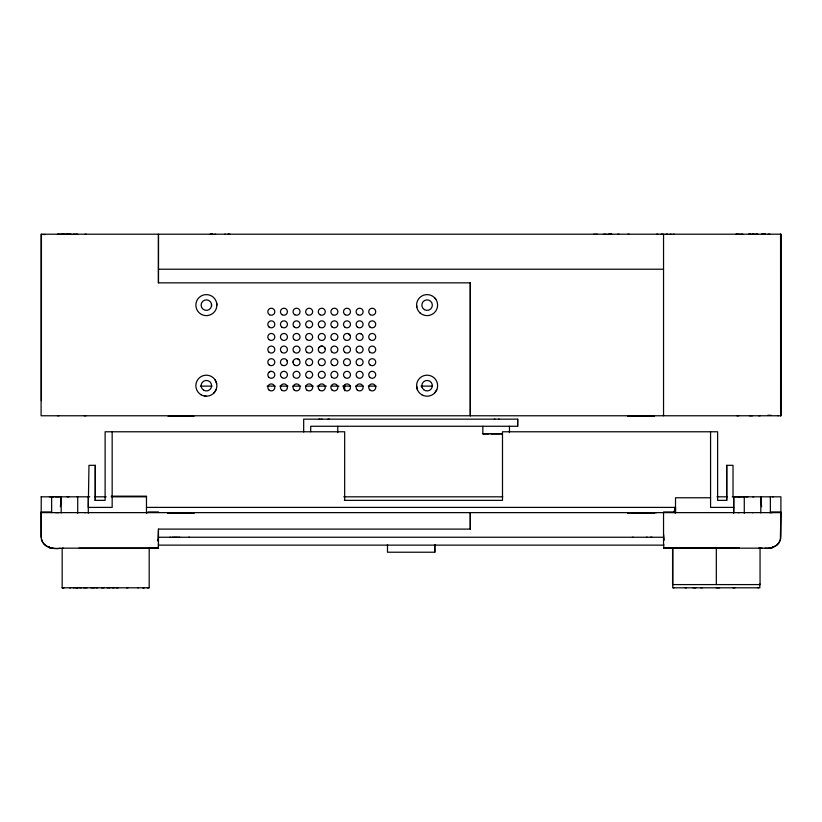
<?xml version="1.0" encoding="UTF-8"?>
<svg xmlns="http://www.w3.org/2000/svg" width="822" height="822" viewBox="0 0 822 822"><rect width="100%" height="100%" fill="white"/><g stroke="black" fill="none" stroke-linecap="round" stroke-linejoin="round"><path stroke-width="1.23" d="M41.234 496.817L41.1 536.191C40.905 545.993 51.94 550.031 60.181 548.171M41.398 400.663L41.439 234.198M77.72 513.277L77.72 496.817M95.27 465.324L95.27 500.362L95.27 465.324L88.971 465.324L88.283 507.4L112.162 507.4L112.162 431.776M470.287 529.101L470.287 512.63L470.287 529.101L158.461 529.101L158.05 539.479M470.287 282.85L470.287 415.768L470.287 282.85L158.43 282.85L158.461 234.198L158.461 282.85M648.507 513.216L656.562 512.63M675.52 512.918L675.509 507.4L146.48 507.4M344.336 500.362L502.499 500.362L502.499 431.776L717.616 431.776L717.616 500.362L726.72 500.362L726.72 465.324L733.029 465.324L733.029 496.817L744.28 496.817L744.28 513.277M780.9 415.768L780.9 234.198L41.1 234.198L41.1 415.768L780.9 415.768L780.9 234.198M710.568 431.776L710.568 507.4L733.717 507.4L733.727 496.817L733.727 512.938M517.644 426.269L517.685 419.158L303.678 419.158L303.678 431.982M158.42 543.732L158.389 548.161L149.152 548.192M663.703 547.781L739.41 548.13L663.888 548.212L663.703 544.195M60.386 506.742L61.188 496.817L61.188 512.949M211.521 306.133A5.251 5.251 0 0 0 204.678 300.133A5.251 5.251 0 0 0 202.9 309.062A5.251 5.251 0 0 0 211.521 306.133L211.521 304.089M293.043 362.173L293.31 360.837M157.495 540.927L157.619 539.879M149.193 548.171L149.193 587.802L62.164 587.802L62.164 548.171L158.389 548.161L157.814 547.236M663.539 511.952L674.081 511.952L675.509 507.4M674.081 511.952L675.52 507.924M436.811 389.72L434.53 393.132M216.083 389.72L213.802 393.132M318.864 347.624L320.436 346.329L322.46 346.134M269.369 371.883L270.633 371.359M772.279 547.544L773.029 547.288L768.077 548.161L759.795 548.171M765.128 548.171C772.762 549.569 781.177 544.277 780.9 536.006L780.9 496.817L732.227 496.817M772.485 547.483L770.029 547.997L772.197 547.627M771.478 547.75L776.78 545.253L778.804 543.003L780.355 539.468L780.9 512.63L41.1 512.63L41.1 511.952L51.632 511.952M770.82 547.873L769.988 548.007L771.683 547.75L769.454 548.058M674.122 234.198L673.372 234.198M644.51 512.63L646.503 512.63M167.626 513.216L194.198 513.216M230.068 234.27L228.352 234.27M748.678 234.198L750.496 234.198L749.006 234.198M186.121 416.353L185.34 416.353M52.998 496.817L53.82 496.817M49.454 496.817L52.649 496.817M753.682 496.817L752.644 496.817M772.546 496.817L773.194 496.817M631.214 513.216L632.241 513.216M634.533 513.216L637.071 513.216M636.916 513.216L638.406 513.216M646.503 513.216L647.746 513.216M62.215 587.802L64.034 587.802M62.996 587.802L62.369 587.802M138.322 587.802L137.695 587.802M57.406 234.198L58.485 234.198M761.388 234.198L763.515 234.198M58.855 234.198L64.075 234.198L62.287 234.198M64.989 234.198L65.904 234.198M69.377 234.198L70.99 234.198M73.23 234.198L74.915 234.198M85.149 234.198L86.053 234.198M212.939 234.27L209.898 234.27M227.735 234.27L228.876 234.27M609.061 234.27L611.66 234.27L610.52 234.27M617.712 234.198L618.966 234.198M627.874 234.198L629.087 234.198M656.737 234.198L657.847 234.198M666.149 234.198L667.711 234.198M735.937 234.198L736.851 234.198M740.786 234.198L742.8 234.198M751.863 234.198L753.445 234.198M757.925 234.198L756.096 234.198M762.405 234.198L763.145 234.198M764.388 234.198L765.631 234.198M768.128 234.198L769.967 234.198M70.137 234.198L70.856 234.198M75.84 234.198L77.648 234.198M214.655 234.27L215.59 234.27M224.56 234.27L225.444 234.27M593.648 234.27L594.964 234.27M595.724 234.27L597.44 234.27M603.42 234.27L606.41 234.27M608.229 234.27L609.821 234.27M662.748 234.198L661.073 234.198M670.207 234.198L671.101 234.198M762.158 234.198L763.813 234.198M764.09 234.198L765.005 234.198M158.461 269.226L663.539 269.226M200.414 386.114L211.953 386.114M267.078 386.114L275.165 386.114M279.901 386.114L287.957 386.114M292.724 386.114L300.749 386.114M305.548 386.114L313.233 386.114M317.087 386.114L326.344 386.114M331.184 386.114L338.88 386.114M342.723 386.114L350.655 386.114M355.546 386.114L363.447 386.114M368.369 386.114L376.24 386.114M420.936 386.114L432.536 386.114M57.612 415.768L58.855 415.768M84.214 415.768L86.063 415.768M738.731 415.768L736.851 415.768M752.5 415.768L749.479 415.768M760.083 415.768L758.727 415.768M627.803 416.353L654.374 416.353M169.147 416.353L172.435 416.353M174.613 416.353L175.795 416.353M176.997 416.353L178.261 416.353M183.491 416.353L184.765 416.353M190.314 416.353L191.187 416.353M191.937 416.353L192.615 416.353M629.375 416.353L630.042 416.353M630.844 416.353L632.683 416.353M634.861 416.353L636.043 416.353M637.276 416.353L638.715 416.353M639.29 416.353L639.886 416.353M646.236 416.353L647.417 416.353M646.945 416.353L646.369 416.353M318.905 419.158L320.005 419.158M321.494 419.158L322.06 419.158M485.083 433.841L483.089 433.841L502.458 433.841L501.225 433.841M485.843 433.841L488.741 433.841M491.032 433.841L500.187 433.841M111.381 496.169L146.48 496.169L146.48 513.185M59.379 496.817L55.423 496.817M738.68 496.817L739.605 496.817M41.1 496.817L89.773 496.817M94.869 496.817L106.192 496.817M111.247 496.817L146.614 496.817M343.73 496.817L502.776 496.817M717.01 496.817L727.172 496.817M747.835 496.817L746.756 496.817M710.568 497.772L675.509 497.772L675.509 512.764M95.075 500.362L105.113 500.362L105.113 431.776L344.665 431.776L344.665 500.362M147.919 511.952L158.461 511.952M770.368 511.952L780.9 511.952M55.403 512.63L58.937 512.63M84.502 512.63L85.663 512.63M147.919 512.63L146.48 512.63M648.928 512.63L650.027 512.63M674.081 512.63L674.79 512.63M738.084 512.63L739.43 512.63M769.649 512.63L772.259 512.63M753.168 512.63L752.243 512.63M190.293 513.216L193.622 513.216M652.689 513.216L644.9 513.216M652.874 513.216L654.435 513.216L651.805 513.216M171.479 513.216L168.13 513.216M643.934 513.216L627.803 513.216L628.388 513.216M188.289 513.216L189.327 513.216M638.314 513.216L639.958 513.216M170.524 537.249L169.877 537.249M172.209 537.249L172.949 537.249M173.761 537.249L177.624 537.249M178.693 537.249L179.782 537.249M188.803 537.249L189.543 537.249M632.457 537.249L633.197 537.249M646.411 537.249L647.356 537.249M663.539 548.171L760.052 548.171L760.052 584.586L672.581 584.586L672.581 548.171M78.933 548.161L158.389 548.161M74.093 587.802L73.312 587.802M147.323 587.802L148.988 587.802M757.956 587.802L758.531 587.802M69.5 587.802L70.723 587.802M78.234 587.802L75.182 587.802M79.755 587.802L81.501 587.802M83.515 587.802L87.07 587.802M91.016 587.802L94.561 587.802M96.102 587.802L97.664 587.802M101.414 587.802L104.055 587.802M107.302 587.802L109.943 587.802M112.059 587.802L114.166 587.802M116.251 587.802L118.306 587.802M126.619 587.802L127.842 587.802M692.977 587.802L695.802 587.802M700.765 587.802L702.204 587.802M716.322 587.802L719.558 587.802M732.967 587.802L734.919 587.802M76.569 587.802L77.371 587.802M673.28 587.802L674.112 587.802M686.483 587.802L685.24 587.802M756.661 234.198L757.309 234.198M210.874 234.27L212.179 234.27M652.863 416.353L653.418 416.353M168.13 416.353L193.941 416.353M494.32 419.158L494.926 419.158M498.564 419.158L499.118 419.158M327.978 419.158L329.345 419.158M745.595 496.817L746.181 496.817M76.98 496.817L77.494 496.817M630.433 513.216L629.549 512.63M643.873 513.216L645.208 513.216M650.449 537.249L652.123 537.249M758.655 548.171L762.292 548.171M63.294 548.171C55.547 549.014 43.35 548.839 41.532 538.975M733.717 507.4L733.686 513.185M359.615 333.444L360.95 333.711M206.373 396.204L204.318 396.009M51.139 547.894L52.557 548.068M49.803 547.627L50.491 547.74L48.981 547.298L50.286 547.74M50.491 547.74L48.971 547.298L50.019 547.627M297.883 358.937L299.023 359.697M348.949 334.04L349.915 335.006M434.53 297.677L435.835 299.27M286.847 360.231L287.371 361.495M324.69 347.624L325.204 348.877M215.107 379.856L216.679 383.648M664.197 540.136L663.539 534.3M421.943 386.72L422.241 387.707M417.391 389.72L416.59 385.693M41.234 537.311L41.1 512.63M416.59 305.116L416.785 307.161M216.679 303.061L216.874 305.116A10.511 10.511 0 0 1 201.113 314.22A10.511 10.511 0 0 1 201.113 296.012A10.511 10.511 0 0 1 216.874 305.116M761.614 506.732L760.812 496.817L760.812 512.938M780.561 234.198L780.602 415.768M770.368 496.817L770.368 512.63M759.836 583.969L759.836 587.802L672.807 587.802L672.807 548.171M726.72 465.324L726.72 500.362M716.322 548.171L716.322 584.586M663.539 234.198L663.539 415.768M663.539 512.63L663.539 537.249L158.461 537.249L158.461 529.101M663.539 537.444L663.539 545.13L158.461 545.13L158.461 537.444M517.685 419.158L517.685 426.269L310.716 426.269L310.716 431.766M509.465 426.269L509.465 432.578M482.833 426.269L482.833 433.841M434.992 544.596L434.992 552.22L387.491 552.22L387.491 544.596M434.643 544.565L434.643 552.22M344.665 385.302L344.665 390.748M337.791 426.269L337.791 432.578M88.262 496.817L88.303 513.195M51.632 496.817L51.632 512.63M778.403 415.685A47.84 0.637 -1.1 0 1 777.766 415.716M767.851 415.254A47.984 1.048 -0.5 0 1 771.262 415.305M752.644 234.188A47.974 1.038 -0.5 0 1 755.243 234.188M44.82 234.568A46.34 0.853 -0.7 0 1 43.186 234.517M736.82 234.229A91.509 4.1 -0.1 0 1 739.584 234.229M67.188 496.817A28.451 0.699 0.6 0 1 68.812 496.817M68.555 234.198L66.818 234.198L68.555 234.198M144.055 587.802L142.997 587.802L144.055 587.802M281.627 364.814A3.504 3.504 0 0 0 287.371 362.862A3.504 3.504 0 0 0 282.809 358.865A3.504 3.504 0 0 0 281.627 364.814M269.01 364.814A3.504 3.504 0 0 0 274.753 362.862A3.504 3.504 0 0 0 270.191 358.865A3.504 3.504 0 0 0 269.01 364.814M201.113 394.796A10.511 10.511 0 0 0 216.874 385.693A10.511 10.511 0 0 0 201.113 376.589A10.511 10.511 0 0 0 201.113 394.796M281.627 339.589A3.504 3.504 0 0 0 287.371 337.637A3.504 3.504 0 0 0 282.809 333.629A3.504 3.504 0 0 0 281.627 339.589M269.01 339.589A3.504 3.504 0 0 0 274.753 337.637A3.504 3.504 0 0 0 270.191 333.629A3.504 3.504 0 0 0 269.01 339.589M269.01 326.971A3.504 3.504 0 0 0 274.753 325.019A3.504 3.504 0 0 0 270.191 321.022A3.504 3.504 0 0 0 269.01 326.971M269.565 314.764A3.504 3.504 0 0 0 274.825 311.723A3.504 3.504 0 0 0 269.565 308.692A3.504 3.504 0 0 0 269.565 314.764M294.235 339.589A3.504 3.504 0 0 0 299.979 337.637A3.504 3.504 0 0 0 295.417 333.629A3.504 3.504 0 0 0 294.235 339.589M306.853 339.589A3.504 3.504 0 0 0 312.596 337.637A3.504 3.504 0 0 0 308.034 333.629A3.504 3.504 0 0 0 306.853 339.589M319.46 339.589A3.504 3.504 0 0 0 325.204 337.637A3.504 3.504 0 0 0 320.642 333.629A3.504 3.504 0 0 0 319.46 339.589M332.078 339.589A3.504 3.504 0 0 0 337.821 337.637A3.504 3.504 0 0 0 333.259 333.629A3.504 3.504 0 0 0 332.078 339.589M332.078 326.971A3.504 3.504 0 0 0 337.821 325.019A3.504 3.504 0 0 0 333.259 321.022A3.504 3.504 0 0 0 332.078 326.971M344.685 326.971A3.504 3.504 0 0 0 350.439 325.019A3.504 3.504 0 0 0 345.877 321.022A3.504 3.504 0 0 0 344.685 326.971M357.303 326.971A3.504 3.504 0 0 0 363.047 325.019A3.504 3.504 0 0 0 358.484 321.022A3.504 3.504 0 0 0 357.303 326.971M369.91 326.971A3.504 3.504 0 0 0 375.664 325.019A3.504 3.504 0 0 0 371.102 321.022A3.504 3.504 0 0 0 369.91 326.971M344.685 339.589A3.504 3.504 0 0 0 350.439 337.637A3.504 3.504 0 0 0 345.877 333.629A3.504 3.504 0 0 0 344.685 339.589M306.853 352.196A3.504 3.504 0 0 0 312.596 350.244A3.504 3.504 0 0 0 308.034 346.247A3.504 3.504 0 0 0 306.853 352.196M269.01 352.196A3.504 3.504 0 0 0 274.753 350.244A3.504 3.504 0 0 0 270.191 346.247A3.504 3.504 0 0 0 269.01 352.196M294.235 352.196A3.504 3.504 0 0 0 299.979 350.244A3.504 3.504 0 0 0 295.417 346.247A3.504 3.504 0 0 0 294.235 352.196M281.627 352.196A3.504 3.504 0 0 0 287.371 350.244A3.504 3.504 0 0 0 282.809 346.247A3.504 3.504 0 0 0 281.627 352.196M294.79 314.764A3.504 3.504 0 0 0 300.051 311.723A3.504 3.504 0 0 0 294.79 308.692A3.504 3.504 0 0 0 294.79 314.764M307.407 314.764A3.504 3.504 0 0 0 312.658 311.723A3.504 3.504 0 0 0 307.407 308.692A3.504 3.504 0 0 0 307.407 314.764M320.025 314.764A3.504 3.504 0 0 0 325.276 311.723A3.504 3.504 0 0 0 320.025 308.692A3.504 3.504 0 0 0 320.025 314.764M332.633 314.764A3.504 3.504 0 0 0 337.893 311.723A3.504 3.504 0 0 0 332.633 308.692A3.504 3.504 0 0 0 332.633 314.764M345.25 314.764A3.504 3.504 0 0 0 350.501 311.723A3.504 3.504 0 0 0 345.25 308.692A3.504 3.504 0 0 0 345.25 314.764M357.858 314.764A3.504 3.504 0 0 0 363.118 311.723A3.504 3.504 0 0 0 357.858 308.692A3.504 3.504 0 0 0 357.858 314.764M370.475 314.764A3.504 3.504 0 0 0 375.726 311.723A3.504 3.504 0 0 0 370.475 308.692A3.504 3.504 0 0 0 370.475 314.764M420.165 313.018A10.511 10.511 0 0 0 437.407 307.161A10.511 10.511 0 0 0 423.72 295.16A10.511 10.511 0 0 0 420.165 313.018M282.182 314.764A3.504 3.504 0 0 0 287.433 311.723A3.504 3.504 0 0 0 282.182 308.692A3.504 3.504 0 0 0 282.182 314.764M319.46 326.971A3.504 3.504 0 0 0 325.204 325.019A3.504 3.504 0 0 0 320.642 321.022A3.504 3.504 0 0 0 319.46 326.971M306.853 326.971A3.504 3.504 0 0 0 312.596 325.019A3.504 3.504 0 0 0 308.034 321.022A3.504 3.504 0 0 0 306.853 326.971M294.235 326.971A3.504 3.504 0 0 0 299.979 325.019A3.504 3.504 0 0 0 295.417 321.022A3.504 3.504 0 0 0 294.235 326.971M281.627 326.971A3.504 3.504 0 0 0 287.371 325.019A3.504 3.504 0 0 0 282.809 321.022A3.504 3.504 0 0 0 281.627 326.971M294.235 390.039A3.504 3.504 0 0 0 299.979 388.087A3.504 3.504 0 0 0 295.417 384.09A3.504 3.504 0 0 0 294.235 390.039M306.853 390.039A3.504 3.504 0 0 0 312.596 388.087A3.504 3.504 0 0 0 308.034 384.09A3.504 3.504 0 0 0 306.853 390.039M319.46 390.039A3.504 3.504 0 0 0 325.204 388.087A3.504 3.504 0 0 0 320.642 384.09A3.504 3.504 0 0 0 319.46 390.039M332.078 390.039A3.504 3.504 0 0 0 337.821 388.087A3.504 3.504 0 0 0 333.259 384.09A3.504 3.504 0 0 0 332.078 390.039M344.685 390.039A3.504 3.504 0 0 0 350.439 388.087A3.504 3.504 0 0 0 345.877 384.09A3.504 3.504 0 0 0 344.685 390.039M357.303 390.039A3.504 3.504 0 0 0 363.047 388.087A3.504 3.504 0 0 0 358.484 384.09A3.504 3.504 0 0 0 357.303 390.039M369.91 390.039A3.504 3.504 0 0 0 375.664 388.087A3.504 3.504 0 0 0 371.102 384.09A3.504 3.504 0 0 0 369.91 390.039M369.91 377.421A3.504 3.504 0 0 0 375.664 375.479A3.504 3.504 0 0 0 371.102 371.472A3.504 3.504 0 0 0 369.91 377.421M357.303 377.421A3.504 3.504 0 0 0 363.047 375.479A3.504 3.504 0 0 0 358.484 371.472A3.504 3.504 0 0 0 357.303 377.421M281.627 390.039A3.504 3.504 0 0 0 287.371 388.087A3.504 3.504 0 0 0 282.809 384.09A3.504 3.504 0 0 0 281.627 390.039M269.01 390.039A3.504 3.504 0 0 0 274.753 388.087A3.504 3.504 0 0 0 270.191 384.09A3.504 3.504 0 0 0 269.01 390.039M269.01 377.421A3.504 3.504 0 0 0 274.753 375.479A3.504 3.504 0 0 0 270.191 371.472A3.504 3.504 0 0 0 269.01 377.421M281.627 377.421A3.504 3.504 0 0 0 287.371 375.479A3.504 3.504 0 0 0 282.809 371.472A3.504 3.504 0 0 0 281.627 377.421M344.685 377.421A3.504 3.504 0 0 0 350.439 375.479A3.504 3.504 0 0 0 345.877 371.472A3.504 3.504 0 0 0 344.685 377.421M294.235 377.421A3.504 3.504 0 0 0 299.979 375.479A3.504 3.504 0 0 0 295.417 371.472A3.504 3.504 0 0 0 294.235 377.421M332.078 377.421A3.504 3.504 0 0 0 337.821 375.479A3.504 3.504 0 0 0 333.259 371.472A3.504 3.504 0 0 0 332.078 377.421M306.853 377.421A3.504 3.504 0 0 0 312.596 375.479A3.504 3.504 0 0 0 308.034 371.472A3.504 3.504 0 0 0 306.853 377.421M319.46 377.421A3.504 3.504 0 0 0 325.204 375.479A3.504 3.504 0 0 0 320.642 371.472A3.504 3.504 0 0 0 319.46 377.421M357.303 339.589A3.504 3.504 0 0 0 363.047 337.637A3.504 3.504 0 0 0 358.484 333.629A3.504 3.504 0 0 0 357.303 339.589M320.025 352.597A3.504 3.504 0 0 0 325.276 349.566A3.504 3.504 0 0 0 320.025 346.535A3.504 3.504 0 0 0 320.025 352.597M332.078 352.196A3.504 3.504 0 0 0 337.821 350.244A3.504 3.504 0 0 0 333.259 346.247A3.504 3.504 0 0 0 332.078 352.196M369.91 339.589A3.504 3.504 0 0 0 375.664 337.637A3.504 3.504 0 0 0 371.102 333.629A3.504 3.504 0 0 0 369.91 339.589M369.91 352.196A3.504 3.504 0 0 0 375.664 350.244A3.504 3.504 0 0 0 371.102 346.247A3.504 3.504 0 0 0 369.91 352.196M357.303 352.196A3.504 3.504 0 0 0 363.047 350.244A3.504 3.504 0 0 0 358.484 346.247A3.504 3.504 0 0 0 357.303 352.196M344.685 352.196A3.504 3.504 0 0 0 350.439 350.244A3.504 3.504 0 0 0 345.877 346.247A3.504 3.504 0 0 0 344.685 352.196M421.84 394.796A10.511 10.511 0 0 0 437.612 385.693A10.511 10.511 0 0 0 421.84 376.589A10.511 10.511 0 0 0 421.84 394.796M294.235 364.814A3.504 3.504 0 0 0 299.979 362.862A3.504 3.504 0 0 0 295.417 358.865A3.504 3.504 0 0 0 294.235 364.814M369.91 364.814A3.504 3.504 0 0 0 375.664 362.862A3.504 3.504 0 0 0 371.102 358.865A3.504 3.504 0 0 0 369.91 364.814M306.853 364.814A3.504 3.504 0 0 0 312.596 362.862A3.504 3.504 0 0 0 308.034 358.865A3.504 3.504 0 0 0 306.853 364.814M319.46 364.814A3.504 3.504 0 0 0 325.204 362.862A3.504 3.504 0 0 0 320.642 358.865A3.504 3.504 0 0 0 319.46 364.814M357.303 364.814A3.504 3.504 0 0 0 363.047 362.862A3.504 3.504 0 0 0 358.484 358.865A3.504 3.504 0 0 0 357.303 364.814M332.078 364.814A3.504 3.504 0 0 0 337.821 362.862A3.504 3.504 0 0 0 333.259 358.865A3.504 3.504 0 0 0 332.078 364.814M344.685 364.814A3.504 3.504 0 0 0 350.439 362.862A3.504 3.504 0 0 0 345.877 358.865A3.504 3.504 0 0 0 344.685 364.814M424.471 309.668A5.251 5.251 0 0 0 432.351 305.116A5.251 5.251 0 0 0 424.471 300.564A5.251 5.251 0 0 0 424.471 309.668M423.628 389.649A5.251 5.251 0 0 0 432.249 386.72A5.251 5.251 0 0 0 425.406 380.72A5.251 5.251 0 0 0 423.628 389.649M203.743 390.245A5.251 5.251 0 0 0 211.624 385.693A5.251 5.251 0 0 0 203.743 381.141A5.251 5.251 0 0 0 203.743 390.245"/></g></svg>
